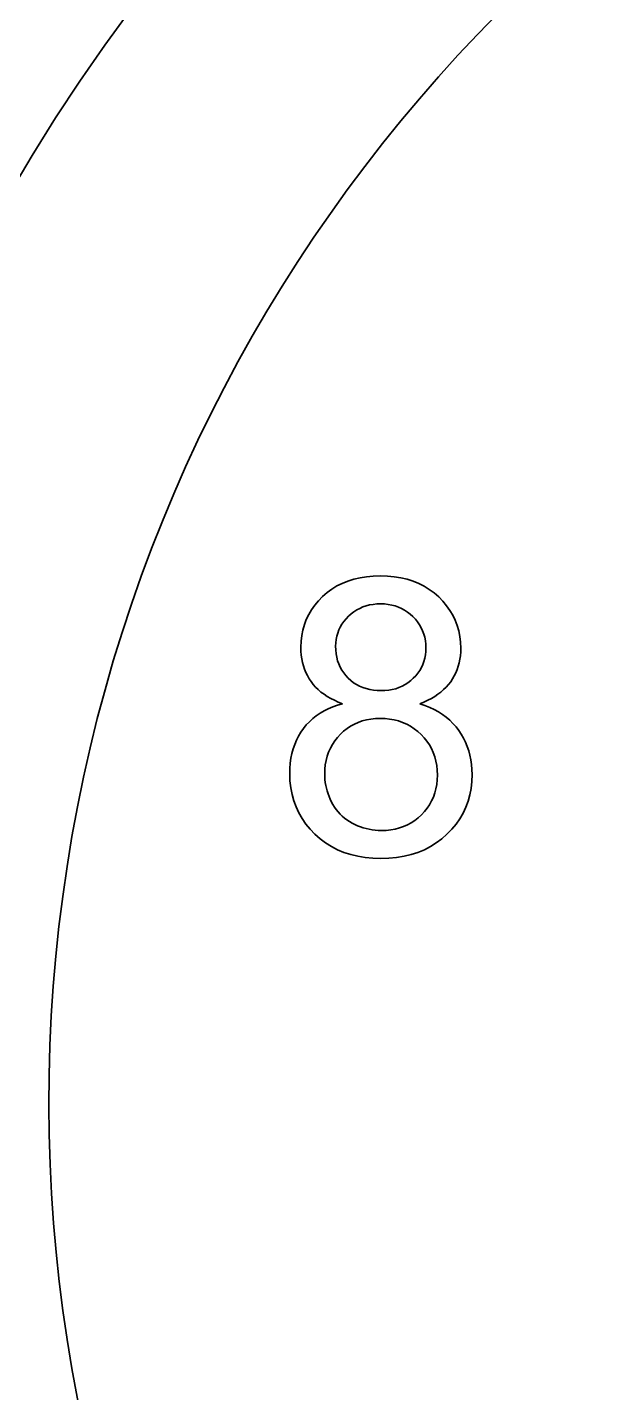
# Model space of a CAD drawing. Extents: x 23 to 417, y 3 to 294.
# Drawn here: x 361.13 to 363.83, y 97.07 to 103.49 of the extents above; entities that cross this region are included whole.
import ezdxf

# ---------------------------------------------------------------- set-up
doc = ezdxf.new("R2010")
doc.units = 0
doc.layers.get('0').update_dxf_attribs({"lineweight": 13})

msp = doc.modelspace()

# ---------------------------------------------------------------- linework, layer by layer
at = {"color": 7, "lineweight": 35, "ltscale": 0.000695963}
msp.add_line((362.5576, 100.8487), (362.5814, 100.8632), dxfattribs=at)
at = {"color": 7, "lineweight": 35, "ltscale": 0.000701912}
msp.add_line((362.5814, 100.8632), (362.6065, 100.8757), dxfattribs=at)
at = {"color": 7, "lineweight": 35, "ltscale": 0.000712975}
msp.add_line((362.6065, 100.8757), (362.633, 100.8864), dxfattribs=at)
at = {"color": 7, "lineweight": 35, "ltscale": 0.000728523}
msp.add_line((362.633, 100.8864), (362.6608, 100.8951), dxfattribs=at)
at = {"color": 7, "lineweight": 35, "ltscale": 0.000748369}
msp.add_line((362.6608, 100.8951), (362.6899, 100.9019), dxfattribs=at)
at = {"color": 7, "lineweight": 35, "ltscale": 0.000771172}
msp.add_line((362.6899, 100.9019), (362.7204, 100.9067), dxfattribs=at)
at = {"color": 7, "lineweight": 35, "ltscale": 0.00079973}
msp.add_line((362.7204, 100.9067), (362.7523, 100.9096), dxfattribs=at)
at = {"color": 7, "lineweight": 35, "ltscale": 0.000830503}
msp.add_line((362.7523, 100.9096), (362.7855, 100.9105), dxfattribs=at)
at = {"color": 7, "lineweight": 35, "ltscale": 0.000835488}
msp.add_line((362.7855, 100.9105), (362.8189, 100.9096), dxfattribs=at)
at = {"color": 7, "lineweight": 35, "ltscale": 0.000804786}
msp.add_line((362.8189, 100.9096), (362.8509, 100.9066), dxfattribs=at)
at = {"color": 7, "lineweight": 35, "ltscale": 0.000777548}
msp.add_line((362.8509, 100.9066), (362.8816, 100.9017), dxfattribs=at)
at = {"color": 7, "lineweight": 35, "ltscale": 0.000755024}
msp.add_line((362.8816, 100.9017), (362.911, 100.8947), dxfattribs=at)
at = {"color": 7, "lineweight": 35, "ltscale": 0.000736691}
msp.add_line((362.911, 100.8947), (362.9391, 100.8858), dxfattribs=at)
at = {"color": 7, "lineweight": 35, "ltscale": 0.00072161}
msp.add_line((362.9391, 100.8858), (362.9659, 100.875), dxfattribs=at)
at = {"color": 7, "lineweight": 35, "ltscale": 0.00071147}
msp.add_line((362.9659, 100.875), (362.9913, 100.8621), dxfattribs=at)
at = {"color": 7, "lineweight": 35, "ltscale": 0.000707141}
msp.add_line((362.9913, 100.8621), (363.0153, 100.8473), dxfattribs=at)
at = {"color": 7, "lineweight": 35, "ltscale": 0.000674824}
msp.add_line((362.4774, 100.7734), (362.4947, 100.7941), dxfattribs=at)
at = {"color": 7, "lineweight": 35, "ltscale": 0.000691904}
msp.add_line((362.4947, 100.7941), (362.5141, 100.8139), dxfattribs=at)
at = {"color": 7, "lineweight": 35, "ltscale": 0.000699471}
msp.add_line((362.5141, 100.8139), (362.5352, 100.8322), dxfattribs=at)
at = {"color": 7, "lineweight": 35, "ltscale": 0.000695032}
msp.add_line((362.5352, 100.8322), (362.5576, 100.8487), dxfattribs=at)
at = {"color": 7, "lineweight": 35, "ltscale": 0.000706697}
msp.add_line((363.0153, 100.8473), (363.0381, 100.8305), dxfattribs=at)
at = {"color": 7, "lineweight": 35, "ltscale": 0.000712306}
msp.add_line((363.0381, 100.8305), (363.0595, 100.8117), dxfattribs=at)
at = {"color": 7, "lineweight": 35, "ltscale": 0.000705938}
msp.add_line((363.0595, 100.8117), (363.0792, 100.7915), dxfattribs=at)
at = {"color": 7, "lineweight": 35, "ltscale": 0.0006486}
msp.add_line((362.4377, 100.7059), (362.4488, 100.7293), dxfattribs=at)
at = {"color": 7, "lineweight": 35, "ltscale": 0.00065318}
msp.add_line((362.4488, 100.7293), (362.4621, 100.7518), dxfattribs=at)
at = {"color": 7, "lineweight": 35, "ltscale": 0.00066101}
msp.add_line((362.4621, 100.7518), (362.4774, 100.7734), dxfattribs=at)
at = {"color": 7, "lineweight": 35, "ltscale": 0.000415055}
msp.add_line((362.648, 100.7319), (362.6356, 100.7208), dxfattribs=at)
at = {"color": 7, "lineweight": 35, "ltscale": 0.000409649}
msp.add_line((362.661, 100.7419), (362.648, 100.7319), dxfattribs=at)
at = {"color": 7, "lineweight": 35, "ltscale": 0.000404691}
msp.add_line((362.6746, 100.7506), (362.661, 100.7419), dxfattribs=at)
at = {"color": 7, "lineweight": 35, "ltscale": 0.000403788}
msp.add_line((362.6888, 100.7582), (362.6746, 100.7506), dxfattribs=at)
at = {"color": 7, "lineweight": 35, "ltscale": 0.000404259}
msp.add_line((362.7037, 100.7647), (362.6888, 100.7582), dxfattribs=at)
at = {"color": 7, "lineweight": 35, "ltscale": 0.000408691}
msp.add_line((362.7191, 100.7699), (362.7037, 100.7647), dxfattribs=at)
at = {"color": 7, "lineweight": 35, "ltscale": 0.000415429}
msp.add_line((362.7352, 100.774), (362.7191, 100.7699), dxfattribs=at)
at = {"color": 7, "lineweight": 35, "ltscale": 0.00042396}
msp.add_line((362.7519, 100.777), (362.7352, 100.774), dxfattribs=at)
at = {"color": 7, "lineweight": 35, "ltscale": 0.000435661}
msp.add_line((362.7693, 100.7787), (362.7519, 100.777), dxfattribs=at)
at = {"color": 7, "lineweight": 35, "ltscale": 0.000449511}
msp.add_line((362.7873, 100.7793), (362.7693, 100.7787), dxfattribs=at)
at = {"color": 7, "lineweight": 35, "ltscale": 0.000444589}
msp.add_line((362.805, 100.7787), (362.7873, 100.7793), dxfattribs=at)
at = {"color": 7, "lineweight": 35, "ltscale": 0.000432823}
msp.add_line((362.8222, 100.7769), (362.805, 100.7787), dxfattribs=at)
at = {"color": 7, "lineweight": 35, "ltscale": 0.000421278}
msp.add_line((362.8388, 100.7739), (362.8222, 100.7769), dxfattribs=at)
at = {"color": 7, "lineweight": 35, "ltscale": 0.000414125}
msp.add_line((362.8549, 100.7697), (362.8388, 100.7739), dxfattribs=at)
at = {"color": 7, "lineweight": 35, "ltscale": 0.000408574}
msp.add_line((362.8703, 100.7643), (362.8549, 100.7697), dxfattribs=at)
at = {"color": 7, "lineweight": 35, "ltscale": 0.000404931}
msp.add_line((362.8851, 100.7578), (362.8703, 100.7643), dxfattribs=at)
at = {"color": 7, "lineweight": 35, "ltscale": 0.000405922}
msp.add_line((362.8993, 100.75), (362.8851, 100.7578), dxfattribs=at)
at = {"color": 7, "lineweight": 35, "ltscale": 0.000407388}
msp.add_line((362.9129, 100.741), (362.8993, 100.75), dxfattribs=at)
at = {"color": 7, "lineweight": 35, "ltscale": 0.000413759}
msp.add_line((362.926, 100.7308), (362.9129, 100.741), dxfattribs=at)
at = {"color": 7, "lineweight": 35, "ltscale": 0.000421591}
msp.add_line((362.9385, 100.7195), (362.926, 100.7308), dxfattribs=at)
at = {"color": 7, "lineweight": 35, "ltscale": 0.000686491}
msp.add_line((363.0792, 100.7915), (363.0968, 100.7704), dxfattribs=at)
at = {"color": 7, "lineweight": 35, "ltscale": 0.000672464}
msp.add_line((363.0968, 100.7704), (363.1124, 100.7485), dxfattribs=at)
at = {"color": 7, "lineweight": 35, "ltscale": 0.000662129}
msp.add_line((363.1124, 100.7485), (363.1259, 100.7257), dxfattribs=at)
at = {"color": 7, "lineweight": 35, "ltscale": 0.000654599}
msp.add_line((362.4213, 100.6564), (362.4285, 100.6816), dxfattribs=at)
at = {"color": 7, "lineweight": 35, "ltscale": 0.000650064}
msp.add_line((362.4285, 100.6816), (362.4377, 100.7059), dxfattribs=at)
at = {"color": 7, "lineweight": 35, "ltscale": 0.000381936}
msp.add_line((362.597, 100.6703), (362.5904, 100.6565), dxfattribs=at)
at = {"color": 7, "lineweight": 35, "ltscale": 0.000386805}
msp.add_line((362.6049, 100.6836), (362.597, 100.6703), dxfattribs=at)
at = {"color": 7, "lineweight": 35, "ltscale": 0.000392949}
msp.add_line((362.6139, 100.6964), (362.6049, 100.6836), dxfattribs=at)
at = {"color": 7, "lineweight": 35, "ltscale": 0.000401943}
msp.add_line((362.6242, 100.7088), (362.6139, 100.6964), dxfattribs=at)
at = {"color": 7, "lineweight": 35, "ltscale": 0.000413835}
msp.add_line((362.6356, 100.7208), (362.6242, 100.7088), dxfattribs=at)
at = {"color": 7, "lineweight": 35, "ltscale": 0.000420971}
msp.add_line((362.95, 100.7072), (362.9385, 100.7195), dxfattribs=at)
at = {"color": 7, "lineweight": 35, "ltscale": 0.000411256}
msp.add_line((362.9603, 100.6944), (362.95, 100.7072), dxfattribs=at)
at = {"color": 7, "lineweight": 35, "ltscale": 0.000404684}
msp.add_line((362.9694, 100.681), (362.9603, 100.6944), dxfattribs=at)
at = {"color": 7, "lineweight": 35, "ltscale": 0.000400168}
msp.add_line((362.9773, 100.6671), (362.9694, 100.681), dxfattribs=at)
at = {"color": 7, "lineweight": 35, "ltscale": 0.000398524}
msp.add_line((362.984, 100.6526), (362.9773, 100.6671), dxfattribs=at)
at = {"color": 7, "lineweight": 35, "ltscale": 0.000656084}
msp.add_line((363.1259, 100.7257), (363.1373, 100.702), dxfattribs=at)
at = {"color": 7, "lineweight": 35, "ltscale": 0.000655665}
msp.add_line((363.1373, 100.702), (363.1467, 100.6775), dxfattribs=at)
at = {"color": 7, "lineweight": 35, "ltscale": 0.000659731}
msp.add_line((363.1467, 100.6775), (363.1539, 100.6522), dxfattribs=at)
at = {"color": 7, "lineweight": 35, "ltscale": 0.000698705}
msp.add_line((362.4122, 100.5753), (362.4132, 100.6033), dxfattribs=at)
at = {"color": 7, "lineweight": 35, "ltscale": 0.000679752}
msp.add_line((362.4132, 100.6033), (362.4162, 100.6303), dxfattribs=at)
at = {"color": 7, "lineweight": 35, "ltscale": 0.000665343}
msp.add_line((362.4162, 100.6303), (362.4213, 100.6564), dxfattribs=at)
at = {"color": 7, "lineweight": 35, "ltscale": 0.000393435}
msp.add_line((362.5777, 100.6124), (362.5759, 100.5967), dxfattribs=at)
at = {"color": 7, "lineweight": 35, "ltscale": 0.000386308}
msp.add_line((362.5808, 100.6275), (362.5777, 100.6124), dxfattribs=at)
at = {"color": 7, "lineweight": 35, "ltscale": 0.000382691}
msp.add_line((362.585, 100.6423), (362.5808, 100.6275), dxfattribs=at)
at = {"color": 7, "lineweight": 35, "ltscale": 0.000381117}
msp.add_line((362.5904, 100.6565), (362.585, 100.6423), dxfattribs=at)
at = {"color": 7, "lineweight": 35, "ltscale": 0.000400034}
msp.add_line((362.9895, 100.6376), (362.984, 100.6526), dxfattribs=at)
at = {"color": 7, "lineweight": 35, "ltscale": 0.000404469}
msp.add_line((362.9937, 100.622), (362.9895, 100.6376), dxfattribs=at)
at = {"color": 7, "lineweight": 35, "ltscale": 0.000411323}
msp.add_line((362.9968, 100.6058), (362.9937, 100.622), dxfattribs=at)
at = {"color": 7, "lineweight": 35, "ltscale": 0.00042053}
msp.add_line((362.9986, 100.5891), (362.9968, 100.6058), dxfattribs=at)
at = {"color": 7, "lineweight": 35, "ltscale": 0.000668147}
msp.add_line((363.1539, 100.6522), (363.1591, 100.6259), dxfattribs=at)
at = {"color": 7, "lineweight": 35, "ltscale": 0.000681914}
msp.add_line((363.1591, 100.6259), (363.1622, 100.5989), dxfattribs=at)
at = {"color": 7, "lineweight": 35, "ltscale": 0.000463343}
msp.add_line((362.4126, 100.5568), (362.4122, 100.5753), dxfattribs=at)
at = {"color": 7, "lineweight": 35, "ltscale": 0.000451702}
msp.add_line((362.4141, 100.5388), (362.4126, 100.5568), dxfattribs=at)
at = {"color": 7, "lineweight": 35, "ltscale": 0.000440581}
msp.add_line((362.4165, 100.5214), (362.4141, 100.5388), dxfattribs=at)
at = {"color": 7, "lineweight": 35, "ltscale": 0.000402463}
msp.add_line((362.5759, 100.5967), (362.5753, 100.5807), dxfattribs=at)
at = {"color": 7, "lineweight": 35, "ltscale": 0.000453002}
msp.add_line((362.5753, 100.5807), (362.5759, 100.5626), dxfattribs=at)
at = {"color": 7, "lineweight": 35, "ltscale": 0.000437686}
msp.add_line((362.5759, 100.5626), (362.5777, 100.5451), dxfattribs=at)
at = {"color": 7, "lineweight": 35, "ltscale": 0.000425601}
msp.add_line((362.5777, 100.5451), (362.5807, 100.5284), dxfattribs=at)
at = {"color": 7, "lineweight": 35, "ltscale": 0.000395372}
msp.add_line((362.9939, 100.5236), (362.9969, 100.5391), dxfattribs=at)
at = {"color": 7, "lineweight": 35, "ltscale": 0.000404032}
msp.add_line((362.9969, 100.5391), (362.9986, 100.5552), dxfattribs=at)
at = {"color": 7, "lineweight": 35, "ltscale": 0.00043218}
msp.add_line((362.9992, 100.5718), (362.9986, 100.5891), dxfattribs=at)
at = {"color": 7, "lineweight": 35, "ltscale": 0.000414868}
msp.add_line((362.9986, 100.5552), (362.9992, 100.5718), dxfattribs=at)
at = {"color": 7, "lineweight": 35, "ltscale": 0.000435891}
msp.add_line((363.1628, 100.5531), (363.1613, 100.5357), dxfattribs=at)
at = {"color": 7, "lineweight": 35, "ltscale": 0.000698738}
msp.add_line((363.1622, 100.5989), (363.1632, 100.5709), dxfattribs=at)
at = {"color": 7, "lineweight": 35, "ltscale": 0.000446968}
msp.add_line((363.1632, 100.5709), (363.1628, 100.5531), dxfattribs=at)
at = {"color": 7, "lineweight": 35, "ltscale": 0.000431628}
msp.add_line((362.4198, 100.5044), (362.4165, 100.5214), dxfattribs=at)
at = {"color": 7, "lineweight": 35, "ltscale": 0.000424124}
msp.add_line((362.4241, 100.488), (362.4198, 100.5044), dxfattribs=at)
at = {"color": 7, "lineweight": 35, "ltscale": 0.000418085}
msp.add_line((362.4294, 100.4721), (362.4241, 100.488), dxfattribs=at)
at = {"color": 7, "lineweight": 35, "ltscale": 0.000415206}
msp.add_line((362.5807, 100.5284), (362.5848, 100.5123), dxfattribs=at)
at = {"color": 7, "lineweight": 35, "ltscale": 0.000407922}
msp.add_line((362.5848, 100.5123), (362.5902, 100.4969), dxfattribs=at)
at = {"color": 7, "lineweight": 35, "ltscale": 0.000403156}
msp.add_line((362.5902, 100.4969), (362.5967, 100.4821), dxfattribs=at)
at = {"color": 7, "lineweight": 35, "ltscale": 0.0004013}
msp.add_line((362.5967, 100.4821), (362.6044, 100.4681), dxfattribs=at)
at = {"color": 7, "lineweight": 35, "ltscale": 0.000386916}
msp.add_line((362.9703, 100.4667), (362.978, 100.4801), dxfattribs=at)
at = {"color": 7, "lineweight": 35, "ltscale": 0.000384739}
msp.add_line((362.978, 100.4801), (362.9844, 100.4941), dxfattribs=at)
at = {"color": 7, "lineweight": 35, "ltscale": 0.000386096}
msp.add_line((362.9844, 100.4941), (362.9897, 100.5086), dxfattribs=at)
at = {"color": 7, "lineweight": 35, "ltscale": 0.000389322}
msp.add_line((362.9897, 100.5086), (362.9939, 100.5236), dxfattribs=at)
at = {"color": 7, "lineweight": 35, "ltscale": 0.00040901}
msp.add_line((363.1514, 100.4863), (363.1462, 100.4708), dxfattribs=at)
at = {"color": 7, "lineweight": 35, "ltscale": 0.00041332}
msp.add_line((363.1557, 100.5023), (363.1514, 100.4863), dxfattribs=at)
at = {"color": 7, "lineweight": 35, "ltscale": 0.000419286}
msp.add_line((363.159, 100.5188), (363.1557, 100.5023), dxfattribs=at)
at = {"color": 7, "lineweight": 35, "ltscale": 0.000427153}
msp.add_line((363.1613, 100.5357), (363.159, 100.5188), dxfattribs=at)
at = {"color": 7, "lineweight": 35, "ltscale": 0.00041384}
msp.add_line((362.4356, 100.4568), (362.4294, 100.4721), dxfattribs=at)
at = {"color": 7, "lineweight": 35, "ltscale": 0.000411194}
msp.add_line((362.4428, 100.442), (362.4356, 100.4568), dxfattribs=at)
at = {"color": 7, "lineweight": 35, "ltscale": 0.000411377}
msp.add_line((362.451, 100.4277), (362.4428, 100.442), dxfattribs=at)
at = {"color": 7, "lineweight": 35, "ltscale": 0.000411947}
msp.add_line((362.46, 100.414), (362.451, 100.4277), dxfattribs=at)
at = {"color": 7, "lineweight": 35, "ltscale": 0.000414589}
msp.add_line((362.4701, 100.4008), (362.46, 100.414), dxfattribs=at)
at = {"color": 7, "lineweight": 35, "ltscale": 0.00040174}
msp.add_line((362.6044, 100.4681), (362.6133, 100.4547), dxfattribs=at)
at = {"color": 7, "lineweight": 35, "ltscale": 0.000406221}
msp.add_line((362.6133, 100.4547), (362.6234, 100.442), dxfattribs=at)
at = {"color": 7, "lineweight": 35, "ltscale": 0.000412253}
msp.add_line((362.6234, 100.442), (362.6347, 100.4299), dxfattribs=at)
at = {"color": 7, "lineweight": 35, "ltscale": 0.000413911}
msp.add_line((362.6347, 100.4299), (362.647, 100.4188), dxfattribs=at)
at = {"color": 7, "lineweight": 35, "ltscale": 0.000407779}
msp.add_line((362.647, 100.4188), (362.6599, 100.4089), dxfattribs=at)
at = {"color": 7, "lineweight": 35, "ltscale": 0.000405802}
msp.add_line((362.6599, 100.4089), (362.6736, 100.4001), dxfattribs=at)
at = {"color": 7, "lineweight": 35, "ltscale": 0.000400577}
msp.add_line((362.9018, 100.3999), (362.9153, 100.4086), dxfattribs=at)
at = {"color": 7, "lineweight": 35, "ltscale": 0.000404498}
msp.add_line((362.9153, 100.4086), (362.9281, 100.4184), dxfattribs=at)
at = {"color": 7, "lineweight": 35, "ltscale": 0.000410037}
msp.add_line((362.9281, 100.4184), (362.9402, 100.4295), dxfattribs=at)
at = {"color": 7, "lineweight": 35, "ltscale": 0.000408005}
msp.add_line((362.9402, 100.4295), (362.9514, 100.4414), dxfattribs=at)
at = {"color": 7, "lineweight": 35, "ltscale": 0.000398795}
msp.add_line((362.9514, 100.4414), (362.9615, 100.4537), dxfattribs=at)
at = {"color": 7, "lineweight": 35, "ltscale": 0.000391717}
msp.add_line((362.9615, 100.4537), (362.9703, 100.4667), dxfattribs=at)
at = {"color": 7, "lineweight": 35, "ltscale": 0.000411206}
msp.add_line((363.1158, 100.4135), (363.1058, 100.4004), dxfattribs=at)
at = {"color": 7, "lineweight": 35, "ltscale": 0.00040835}
msp.add_line((363.1248, 100.4271), (363.1158, 100.4135), dxfattribs=at)
at = {"color": 7, "lineweight": 35, "ltscale": 0.000406105}
msp.add_line((363.1329, 100.4412), (363.1248, 100.4271), dxfattribs=at)
at = {"color": 7, "lineweight": 35, "ltscale": 0.000404978}
msp.add_line((363.14, 100.4558), (363.1329, 100.4412), dxfattribs=at)
at = {"color": 7, "lineweight": 35, "ltscale": 0.000406496}
msp.add_line((363.1462, 100.4708), (363.14, 100.4558), dxfattribs=at)
at = {"color": 7, "lineweight": 35, "ltscale": 0.00041941}
msp.add_line((362.4813, 100.3882), (362.4701, 100.4008), dxfattribs=at)
at = {"color": 7, "lineweight": 35, "ltscale": 0.000425737}
msp.add_line((362.4934, 100.3763), (362.4813, 100.3882), dxfattribs=at)
at = {"color": 7, "lineweight": 35, "ltscale": 0.000433964}
msp.add_line((362.5066, 100.365), (362.4934, 100.3763), dxfattribs=at)
at = {"color": 7, "lineweight": 35, "ltscale": 0.000444145}
msp.add_line((362.5208, 100.3543), (362.5066, 100.365), dxfattribs=at)
at = {"color": 7, "lineweight": 35, "ltscale": 0.000456637}
msp.add_line((362.536, 100.3443), (362.5208, 100.3543), dxfattribs=at)
at = {"color": 7, "lineweight": 35, "ltscale": 0.000470186}
msp.add_line((362.5523, 100.3348), (362.536, 100.3443), dxfattribs=at)
at = {"color": 7, "lineweight": 35, "ltscale": 0.000406398}
msp.add_line((362.6736, 100.4001), (362.6879, 100.3925), dxfattribs=at)
at = {"color": 7, "lineweight": 35, "ltscale": 0.000409724}
msp.add_line((362.6879, 100.3925), (362.703, 100.386), dxfattribs=at)
at = {"color": 7, "lineweight": 35, "ltscale": 0.000416204}
msp.add_line((362.703, 100.386), (362.7188, 100.3808), dxfattribs=at)
at = {"color": 7, "lineweight": 35, "ltscale": 0.000425044}
msp.add_line((362.7188, 100.3808), (362.7353, 100.3767), dxfattribs=at)
at = {"color": 7, "lineweight": 35, "ltscale": 0.000436673}
msp.add_line((362.7353, 100.3767), (362.7525, 100.3737), dxfattribs=at)
at = {"color": 7, "lineweight": 35, "ltscale": 0.000449422}
msp.add_line((362.7525, 100.3737), (362.7704, 100.372), dxfattribs=at)
at = {"color": 7, "lineweight": 35, "ltscale": 0.000466418}
msp.add_line((362.7704, 100.372), (362.789, 100.3714), dxfattribs=at)
at = {"color": 7, "lineweight": 35, "ltscale": 0.000452499}
msp.add_line((362.789, 100.3714), (362.8071, 100.372), dxfattribs=at)
at = {"color": 7, "lineweight": 35, "ltscale": 0.000438552}
msp.add_line((362.8071, 100.372), (362.8246, 100.3737), dxfattribs=at)
at = {"color": 7, "lineweight": 35, "ltscale": 0.000425829}
msp.add_line((362.8246, 100.3737), (362.8414, 100.3766), dxfattribs=at)
at = {"color": 7, "lineweight": 35, "ltscale": 0.000415309}
msp.add_line((362.8414, 100.3766), (362.8575, 100.3807), dxfattribs=at)
at = {"color": 7, "lineweight": 35, "ltscale": 0.000408211}
msp.add_line((362.8575, 100.3807), (362.873, 100.3859), dxfattribs=at)
at = {"color": 7, "lineweight": 35, "ltscale": 0.000402053}
msp.add_line((362.873, 100.3859), (362.8877, 100.3923), dxfattribs=at)
at = {"color": 7, "lineweight": 35, "ltscale": 0.000400446}
msp.add_line((362.8877, 100.3923), (362.9018, 100.3999), dxfattribs=at)
at = {"color": 7, "lineweight": 35, "ltscale": 0.000462257}
msp.add_line((363.0412, 100.3442), (363.0253, 100.3348), dxfattribs=at)
at = {"color": 7, "lineweight": 35, "ltscale": 0.000448391}
msp.add_line((363.056, 100.3542), (363.0412, 100.3442), dxfattribs=at)
at = {"color": 7, "lineweight": 35, "ltscale": 0.000438019}
msp.add_line((363.07, 100.3648), (363.056, 100.3542), dxfattribs=at)
at = {"color": 7, "lineweight": 35, "ltscale": 0.000428461}
msp.add_line((363.0829, 100.3761), (363.07, 100.3648), dxfattribs=at)
at = {"color": 7, "lineweight": 35, "ltscale": 0.000420807}
msp.add_line((363.0948, 100.388), (363.0829, 100.3761), dxfattribs=at)
at = {"color": 7, "lineweight": 35, "ltscale": 0.000415685}
msp.add_line((363.1058, 100.4004), (363.0948, 100.388), dxfattribs=at)
at = {"color": 7, "lineweight": 35, "ltscale": 0.00055824}
msp.add_line((362.5209, 100.2766), (362.5409, 100.2867), dxfattribs=at)
at = {"color": 7, "lineweight": 35, "ltscale": 0.000571248}
msp.add_line((362.5409, 100.2867), (362.5619, 100.2956), dxfattribs=at)
at = {"color": 7, "lineweight": 35, "ltscale": 0.000485467}
msp.add_line((362.5696, 100.326), (362.5523, 100.3348), dxfattribs=at)
at = {"color": 7, "lineweight": 35, "ltscale": 0.000587094}
msp.add_line((362.5619, 100.2956), (362.584, 100.3034), dxfattribs=at)
at = {"color": 7, "lineweight": 35, "ltscale": 0.000501938}
msp.add_line((362.5879, 100.3178), (362.5696, 100.326), dxfattribs=at)
at = {"color": 7, "lineweight": 35, "ltscale": 0.000604361}
msp.add_line((362.584, 100.3034), (362.6072, 100.3102), dxfattribs=at)
at = {"color": 7, "lineweight": 35, "ltscale": 0.000518837}
msp.add_line((362.6072, 100.3102), (362.5879, 100.3178), dxfattribs=at)
at = {"color": 7, "lineweight": 35, "ltscale": 0.000507752}
msp.add_line((362.9905, 100.3178), (362.9717, 100.3102), dxfattribs=at)
at = {"color": 7, "lineweight": 35, "ltscale": 0.000619842}
msp.add_line((362.9717, 100.3102), (362.9951, 100.3019), dxfattribs=at)
at = {"color": 7, "lineweight": 35, "ltscale": 0.000490857}
msp.add_line((363.0084, 100.326), (362.9905, 100.3178), dxfattribs=at)
at = {"color": 7, "lineweight": 35, "ltscale": 0.000601588}
msp.add_line((362.9951, 100.3019), (363.0173, 100.2927), dxfattribs=at)
at = {"color": 7, "lineweight": 35, "ltscale": 0.000475569}
msp.add_line((363.0253, 100.3348), (363.0084, 100.326), dxfattribs=at)
at = {"color": 7, "lineweight": 35, "ltscale": 0.000586011}
msp.add_line((363.0173, 100.2927), (363.0384, 100.2825), dxfattribs=at)
at = {"color": 7, "lineweight": 35, "ltscale": 0.00057056}
msp.add_line((363.0384, 100.2825), (363.0583, 100.2713), dxfattribs=at)
at = {"color": 7, "lineweight": 35, "ltscale": 0.000530151}
msp.add_line((362.4375, 100.2102), (362.452, 100.2257), dxfattribs=at)
at = {"color": 7, "lineweight": 35, "ltscale": 0.000530258}
msp.add_line((362.452, 100.2257), (362.4676, 100.24), dxfattribs=at)
at = {"color": 7, "lineweight": 35, "ltscale": 0.000532872}
msp.add_line((362.4676, 100.24), (362.4843, 100.2533), dxfattribs=at)
at = {"color": 7, "lineweight": 35, "ltscale": 0.000539211}
msp.add_line((362.4843, 100.2533), (362.5021, 100.2655), dxfattribs=at)
at = {"color": 7, "lineweight": 35, "ltscale": 0.000546853}
msp.add_line((362.5021, 100.2655), (362.5209, 100.2766), dxfattribs=at)
at = {"color": 7, "lineweight": 35, "ltscale": 0.000501019}
msp.add_line((362.6816, 100.2224), (362.6633, 100.2142), dxfattribs=at)
at = {"color": 7, "lineweight": 35, "ltscale": 0.000504732}
msp.add_line((362.7007, 100.2291), (362.6816, 100.2224), dxfattribs=at)
at = {"color": 7, "lineweight": 35, "ltscale": 0.000512749}
msp.add_line((362.7205, 100.2343), (362.7007, 100.2291), dxfattribs=at)
at = {"color": 7, "lineweight": 35, "ltscale": 0.000523144}
msp.add_line((362.7411, 100.2381), (362.7205, 100.2343), dxfattribs=at)
at = {"color": 7, "lineweight": 35, "ltscale": 0.00053747}
msp.add_line((362.7625, 100.2403), (362.7411, 100.2381), dxfattribs=at)
at = {"color": 7, "lineweight": 35, "ltscale": 0.000553763}
msp.add_line((362.7846, 100.241), (362.7625, 100.2403), dxfattribs=at)
at = {"color": 7, "lineweight": 35, "ltscale": 0.000566626}
for p, q in [((362.8073, 100.2403), (362.7846, 100.241)), ((363.0533, 99.975), (363.0525, 99.9977))]:
    msp.add_line(p, q, dxfattribs=at)
at = {"color": 7, "lineweight": 35, "ltscale": 0.000550408}
msp.add_line((362.8292, 100.238), (362.8073, 100.2403), dxfattribs=at)
at = {"color": 7, "lineweight": 35, "ltscale": 0.000536975}
msp.add_line((362.8503, 100.2343), (362.8292, 100.238), dxfattribs=at)
at = {"color": 7, "lineweight": 35, "ltscale": 0.000525611}
msp.add_line((362.8706, 100.229), (362.8503, 100.2343), dxfattribs=at)
at = {"color": 7, "lineweight": 35, "ltscale": 0.000517536}
msp.add_line((362.8902, 100.2222), (362.8706, 100.229), dxfattribs=at)
at = {"color": 7, "lineweight": 35, "ltscale": 0.000514718}
msp.add_line((362.9091, 100.2139), (362.8902, 100.2222), dxfattribs=at)
at = {"color": 7, "lineweight": 35, "ltscale": 0.000559324}
msp.add_line((363.0583, 100.2713), (363.0771, 100.2592), dxfattribs=at)
at = {"color": 7, "lineweight": 35, "ltscale": 0.000549182}
msp.add_line((363.0771, 100.2592), (363.0948, 100.2461), dxfattribs=at)
at = {"color": 7, "lineweight": 35, "ltscale": 0.000541439}
msp.add_line((363.0948, 100.2461), (363.1113, 100.2321), dxfattribs=at)
at = {"color": 7, "lineweight": 35, "ltscale": 0.000536211}
msp.add_line((363.1113, 100.2321), (363.1266, 100.2171), dxfattribs=at)
at = {"color": 7, "lineweight": 35, "ltscale": 0.000534561}
msp.add_line((363.1266, 100.2171), (363.1409, 100.2012), dxfattribs=at)
at = {"color": 7, "lineweight": 35, "ltscale": 0.000536264}
msp.add_line((362.3913, 100.1385), (362.401, 100.1577), dxfattribs=at)
at = {"color": 7, "lineweight": 35, "ltscale": 0.000534626}
msp.add_line((362.401, 100.1577), (362.4119, 100.1761), dxfattribs=at)
at = {"color": 7, "lineweight": 35, "ltscale": 0.000533894}
msp.add_line((362.4119, 100.1761), (362.4241, 100.1936), dxfattribs=at)
at = {"color": 7, "lineweight": 35, "ltscale": 0.0005328}
msp.add_line((362.4241, 100.1936), (362.4375, 100.2102), dxfattribs=at)
at = {"color": 7, "lineweight": 35, "ltscale": 0.000519407}
msp.add_line((362.5979, 100.1666), (362.5839, 100.1513), dxfattribs=at)
at = {"color": 7, "lineweight": 35, "ltscale": 0.000518968}
msp.add_line((362.6131, 100.1807), (362.5979, 100.1666), dxfattribs=at)
at = {"color": 7, "lineweight": 35, "ltscale": 0.00050899}
msp.add_line((362.6291, 100.1934), (362.6131, 100.1807), dxfattribs=at)
at = {"color": 7, "lineweight": 35, "ltscale": 0.000503389}
msp.add_line((362.6458, 100.2045), (362.6291, 100.1934), dxfattribs=at)
at = {"color": 7, "lineweight": 35, "ltscale": 0.000499883}
msp.add_line((362.6633, 100.2142), (362.6458, 100.2045), dxfattribs=at)
at = {"color": 7, "lineweight": 35, "ltscale": 0.000512602}
msp.add_line((362.9271, 100.2041), (362.9091, 100.2139), dxfattribs=at)
at = {"color": 7, "lineweight": 35, "ltscale": 0.000516643}
msp.add_line((362.9444, 100.1928), (362.9271, 100.2041), dxfattribs=at)
at = {"color": 7, "lineweight": 35, "ltscale": 0.000522354}
msp.add_line((362.9609, 100.18), (362.9444, 100.1928), dxfattribs=at)
at = {"color": 7, "lineweight": 35, "ltscale": 0.000531473}
msp.add_line((362.9766, 100.1657), (362.9609, 100.18), dxfattribs=at)
at = {"color": 7, "lineweight": 35, "ltscale": 0.000531151}
msp.add_line((362.9911, 100.1502), (362.9766, 100.1657), dxfattribs=at)
at = {"color": 7, "lineweight": 35, "ltscale": 0.000533859}
msp.add_line((363.1409, 100.2012), (363.1539, 100.1843), dxfattribs=at)
at = {"color": 7, "lineweight": 35, "ltscale": 0.000533922}
msp.add_line((363.1539, 100.1843), (363.1658, 100.1666), dxfattribs=at)
at = {"color": 7, "lineweight": 35, "ltscale": 0.000531032}
msp.add_line((363.1658, 100.1666), (363.1764, 100.1482), dxfattribs=at)
at = {"color": 7, "lineweight": 35, "ltscale": 0.000560075}
msp.add_line((362.3701, 100.0761), (362.3759, 100.0977), dxfattribs=at)
at = {"color": 7, "lineweight": 35, "ltscale": 0.000550142}
msp.add_line((362.3759, 100.0977), (362.383, 100.1185), dxfattribs=at)
at = {"color": 7, "lineweight": 35, "ltscale": 0.000541993}
msp.add_line((362.383, 100.1185), (362.3913, 100.1385), dxfattribs=at)
at = {"color": 7, "lineweight": 35, "ltscale": 0.000499489}
msp.add_line((362.5505, 100.101), (362.5424, 100.0827), dxfattribs=at)
at = {"color": 7, "lineweight": 35, "ltscale": 0.000499851}
msp.add_line((362.5602, 100.1185), (362.5505, 100.101), dxfattribs=at)
at = {"color": 7, "lineweight": 35, "ltscale": 0.000502291}
msp.add_line((362.5713, 100.1353), (362.5602, 100.1185), dxfattribs=at)
at = {"color": 7, "lineweight": 35, "ltscale": 0.000509318}
msp.add_line((362.5839, 100.1513), (362.5713, 100.1353), dxfattribs=at)
at = {"color": 7, "lineweight": 35, "ltscale": 0.000521751}
msp.add_line((363.0042, 100.1339), (362.9911, 100.1502), dxfattribs=at)
at = {"color": 7, "lineweight": 35, "ltscale": 0.000514438}
msp.add_line((363.0157, 100.1168), (363.0042, 100.1339), dxfattribs=at)
at = {"color": 7, "lineweight": 35, "ltscale": 0.000511483}
msp.add_line((363.0257, 100.099), (363.0157, 100.1168), dxfattribs=at)
at = {"color": 7, "lineweight": 35, "ltscale": 0.000512225}
msp.add_line((363.0341, 100.0803), (363.0257, 100.099), dxfattribs=at)
at = {"color": 7, "lineweight": 35, "ltscale": 0.000530957}
msp.add_line((363.1764, 100.1482), (363.1858, 100.1291), dxfattribs=at)
at = {"color": 7, "lineweight": 35, "ltscale": 0.000533664}
msp.add_line((363.1858, 100.1291), (363.1939, 100.1094), dxfattribs=at)
at = {"color": 7, "lineweight": 35, "ltscale": 0.000538394}
msp.add_line((363.1939, 100.1094), (363.2008, 100.089), dxfattribs=at)
at = {"color": 7, "lineweight": 35, "ltscale": 0.000545636}
msp.add_line((363.2008, 100.089), (363.2064, 100.0679), dxfattribs=at)
at = {"color": 7, "lineweight": 35, "ltscale": 0.000604994}
msp.add_line((362.3605, 100.0062), (362.3624, 100.0303), dxfattribs=at)
at = {"color": 7, "lineweight": 35, "ltscale": 0.000588205}
msp.add_line((362.3624, 100.0303), (362.3656, 100.0536), dxfattribs=at)
at = {"color": 7, "lineweight": 35, "ltscale": 0.000572926}
msp.add_line((362.3656, 100.0536), (362.3701, 100.0761), dxfattribs=at)
at = {"color": 7, "lineweight": 35, "ltscale": 0.000533526}
msp.add_line((362.5268, 100.0235), (362.5246, 100.0023), dxfattribs=at)
at = {"color": 7, "lineweight": 35, "ltscale": 0.000520023}
msp.add_line((362.5305, 100.044), (362.5268, 100.0235), dxfattribs=at)
at = {"color": 7, "lineweight": 35, "ltscale": 0.00051074}
msp.add_line((362.5357, 100.0638), (362.5305, 100.044), dxfattribs=at)
at = {"color": 7, "lineweight": 35, "ltscale": 0.000502968}
msp.add_line((362.5424, 100.0827), (362.5357, 100.0638), dxfattribs=at)
at = {"color": 7, "lineweight": 35, "ltscale": 0.000516195}
msp.add_line((363.041, 100.0608), (363.0341, 100.0803), dxfattribs=at)
at = {"color": 7, "lineweight": 35, "ltscale": 0.000524227}
msp.add_line((363.0464, 100.0406), (363.041, 100.0608), dxfattribs=at)
at = {"color": 7, "lineweight": 35, "ltscale": 0.000534865}
msp.add_line((363.0502, 100.0195), (363.0464, 100.0406), dxfattribs=at)
at = {"color": 7, "lineweight": 35, "ltscale": 0.00055485}
msp.add_line((363.2064, 100.0679), (363.2108, 100.0461), dxfattribs=at)
at = {"color": 7, "lineweight": 35, "ltscale": 0.0005663}
msp.add_line((363.2108, 100.0461), (363.2139, 100.0237), dxfattribs=at)
at = {"color": 7, "lineweight": 35, "ltscale": 0.000579629}
msp.add_line((363.2139, 100.0237), (363.2158, 100.0006), dxfattribs=at)
at = {"color": 7, "lineweight": 35, "ltscale": 0.000624039}
msp.add_line((362.3598, 99.9812), (362.3605, 100.0062), dxfattribs=at)
at = {"color": 7, "lineweight": 35, "ltscale": 0.000837632}
msp.add_line((362.361, 99.9477), (362.3598, 99.9812), dxfattribs=at)
at = {"color": 7, "lineweight": 35, "ltscale": 0.000549801}
msp.add_line((362.5246, 100.0023), (362.5239, 99.9803), dxfattribs=at)
at = {"color": 7, "lineweight": 35, "ltscale": 0.00034027}
msp.add_line((362.5239, 99.9803), (362.5242, 99.9667), dxfattribs=at)
at = {"color": 7, "lineweight": 35, "ltscale": 0.000339135}
msp.add_line((362.5242, 99.9667), (362.5252, 99.9532), dxfattribs=at)
at = {"color": 7, "lineweight": 35, "ltscale": 0.000549539}
msp.add_line((363.0525, 99.9977), (363.0502, 100.0195), dxfattribs=at)
at = {"color": 7, "lineweight": 35, "ltscale": 0.000558181}
msp.add_line((363.0525, 99.9527), (363.0533, 99.975), dxfattribs=at)
at = {"color": 7, "lineweight": 35, "ltscale": 0.000820775}
msp.add_line((363.2164, 99.9768), (363.2152, 99.944), dxfattribs=at)
at = {"color": 7, "lineweight": 35, "ltscale": 0.0005948}
msp.add_line((363.2158, 100.0006), (363.2164, 99.9768), dxfattribs=at)
at = {"color": 7, "lineweight": 35, "ltscale": 0.00081363}
msp.add_line((362.3645, 99.9154), (362.361, 99.9477), dxfattribs=at)
at = {"color": 7, "lineweight": 35, "ltscale": 0.000794929}
msp.add_line((362.3705, 99.8841), (362.3645, 99.9154), dxfattribs=at)
at = {"color": 7, "lineweight": 35, "ltscale": 0.000338178}
msp.add_line((362.5252, 99.9532), (362.5268, 99.9398), dxfattribs=at)
at = {"color": 7, "lineweight": 35, "ltscale": 0.0003385}
msp.add_line((362.5268, 99.9398), (362.5291, 99.9264), dxfattribs=at)
at = {"color": 7, "lineweight": 35, "ltscale": 0.00033957}
msp.add_line((362.5291, 99.9264), (362.532, 99.9131), dxfattribs=at)
at = {"color": 7, "lineweight": 35, "ltscale": 0.000340699}
msp.add_line((362.532, 99.9131), (362.5355, 99.9), dxfattribs=at)
at = {"color": 7, "lineweight": 35, "ltscale": 0.000343779}
msp.add_line((362.5355, 99.9), (362.5397, 99.8869), dxfattribs=at)
at = {"color": 7, "lineweight": 35, "ltscale": 0.000514103}
msp.add_line((363.0414, 99.8906), (363.0466, 99.9105), dxfattribs=at)
at = {"color": 7, "lineweight": 35, "ltscale": 0.000526055}
msp.add_line((363.0466, 99.9105), (363.0503, 99.9312), dxfattribs=at)
at = {"color": 7, "lineweight": 35, "ltscale": 0.000540545}
msp.add_line((363.0503, 99.9312), (363.0525, 99.9527), dxfattribs=at)
at = {"color": 7, "lineweight": 35, "ltscale": 0.000781114}
msp.add_line((363.2117, 99.9122), (363.2058, 99.8815), dxfattribs=at)
at = {"color": 7, "lineweight": 35, "ltscale": 0.00079835}
msp.add_line((363.2152, 99.944), (363.2117, 99.9122), dxfattribs=at)
at = {"color": 7, "lineweight": 35, "ltscale": 0.000780548}
msp.add_line((362.3787, 99.854), (362.3705, 99.8841), dxfattribs=at)
at = {"color": 7, "lineweight": 35, "ltscale": 0.000771411}
msp.add_line((362.3893, 99.825), (362.3787, 99.854), dxfattribs=at)
at = {"color": 7, "lineweight": 35, "ltscale": 0.00034661}
msp.add_line((362.5397, 99.8869), (362.5446, 99.8739), dxfattribs=at)
at = {"color": 7, "lineweight": 35, "ltscale": 0.00035058}
msp.add_line((362.5446, 99.8739), (362.5501, 99.861), dxfattribs=at)
at = {"color": 7, "lineweight": 35, "ltscale": 0.00035537}
msp.add_line((362.5501, 99.861), (362.5562, 99.8482), dxfattribs=at)
at = {"color": 7, "lineweight": 35, "ltscale": 0.000355024}
msp.add_line((362.5562, 99.8482), (362.563, 99.8357), dxfattribs=at)
at = {"color": 7, "lineweight": 35, "ltscale": 0.000350642}
msp.add_line((362.563, 99.8357), (362.5704, 99.8238), dxfattribs=at)
at = {"color": 7, "lineweight": 35, "ltscale": 0.000502037}
msp.add_line((363.0056, 99.8189), (363.0168, 99.8356), dxfattribs=at)
at = {"color": 7, "lineweight": 35, "ltscale": 0.000500766}
msp.add_line((363.0168, 99.8356), (363.0265, 99.8532), dxfattribs=at)
at = {"color": 7, "lineweight": 35, "ltscale": 0.000501265}
msp.add_line((363.0265, 99.8532), (363.0347, 99.8715), dxfattribs=at)
at = {"color": 7, "lineweight": 35, "ltscale": 0.000506572}
msp.add_line((363.0347, 99.8715), (363.0414, 99.8906), dxfattribs=at)
at = {"color": 7, "lineweight": 35, "ltscale": 0.000761991}
msp.add_line((363.1976, 99.8519), (363.187, 99.8234), dxfattribs=at)
at = {"color": 7, "lineweight": 35, "ltscale": 0.000768581}
msp.add_line((363.2058, 99.8815), (363.1976, 99.8519), dxfattribs=at)
at = {"color": 7, "lineweight": 35, "ltscale": 0.000768077}
msp.add_line((362.4023, 99.7972), (362.3893, 99.825), dxfattribs=at)
at = {"color": 7, "lineweight": 35, "ltscale": 0.000770846}
msp.add_line((362.4176, 99.7704), (362.4023, 99.7972), dxfattribs=at)
at = {"color": 7, "lineweight": 35, "ltscale": 0.000778176}
msp.add_line((362.4353, 99.7448), (362.4176, 99.7704), dxfattribs=at)
at = {"color": 7, "lineweight": 35, "ltscale": 0.00034785}
msp.add_line((362.5704, 99.8238), (362.5785, 99.8125), dxfattribs=at)
at = {"color": 7, "lineweight": 35, "ltscale": 0.000345564}
msp.add_line((362.5785, 99.8125), (362.5872, 99.8017), dxfattribs=at)
at = {"color": 7, "lineweight": 35, "ltscale": 0.000344364}
msp.add_line((362.5872, 99.8017), (362.5965, 99.7915), dxfattribs=at)
at = {"color": 7, "lineweight": 35, "ltscale": 0.000345806}
msp.add_line((362.5965, 99.7915), (362.6064, 99.7819), dxfattribs=at)
at = {"color": 7, "lineweight": 35, "ltscale": 0.00034683}
msp.add_line((362.6064, 99.7819), (362.617, 99.7729), dxfattribs=at)
at = {"color": 7, "lineweight": 35, "ltscale": 0.000350528}
msp.add_line((362.617, 99.7729), (362.6282, 99.7645), dxfattribs=at)
at = {"color": 7, "lineweight": 35, "ltscale": 0.000509165}
msp.add_line((362.9474, 99.7614), (362.9635, 99.7739), dxfattribs=at)
at = {"color": 7, "lineweight": 35, "ltscale": 0.000518477}
msp.add_line((362.9635, 99.7739), (362.9788, 99.7879), dxfattribs=at)
at = {"color": 7, "lineweight": 35, "ltscale": 0.000517851}
msp.add_line((362.9788, 99.7879), (362.993, 99.803), dxfattribs=at)
at = {"color": 7, "lineweight": 35, "ltscale": 0.000508608}
msp.add_line((362.993, 99.803), (363.0056, 99.8189), dxfattribs=at)
at = {"color": 7, "lineweight": 35, "ltscale": 0.000772891}
msp.add_line((363.1587, 99.7695), (363.141, 99.7441), dxfattribs=at)
at = {"color": 7, "lineweight": 35, "ltscale": 0.00076349}
msp.add_line((363.174, 99.7959), (363.1587, 99.7695), dxfattribs=at)
at = {"color": 7, "lineweight": 35, "ltscale": 0.000759985}
msp.add_line((363.187, 99.8234), (363.174, 99.7959), dxfattribs=at)
at = {"color": 7, "lineweight": 35, "ltscale": 0.000790779}
msp.add_line((362.4554, 99.7204), (362.4353, 99.7448), dxfattribs=at)
at = {"color": 7, "lineweight": 35, "ltscale": 0.000809167}
msp.add_line((362.4778, 99.697), (362.4554, 99.7204), dxfattribs=at)
at = {"color": 7, "lineweight": 35, "ltscale": 0.000355111}
msp.add_line((362.6282, 99.7645), (362.64, 99.7566), dxfattribs=at)
at = {"color": 7, "lineweight": 35, "ltscale": 0.000360989}
msp.add_line((362.64, 99.7566), (362.6525, 99.7493), dxfattribs=at)
at = {"color": 7, "lineweight": 35, "ltscale": 0.000362618}
msp.add_line((362.6525, 99.7493), (362.6653, 99.7427), dxfattribs=at)
at = {"color": 7, "lineweight": 35, "ltscale": 0.000358621}
msp.add_line((362.6653, 99.7427), (362.6784, 99.7367), dxfattribs=at)
at = {"color": 7, "lineweight": 35, "ltscale": 0.000356392}
msp.add_line((362.6784, 99.7367), (362.6916, 99.7315), dxfattribs=at)
at = {"color": 7, "lineweight": 35, "ltscale": 0.000355028}
msp.add_line((362.6916, 99.7315), (362.7051, 99.7269), dxfattribs=at)
at = {"color": 7, "lineweight": 35, "ltscale": 0.000354519}
msp.add_line((362.7051, 99.7269), (362.7187, 99.7231), dxfattribs=at)
at = {"color": 7, "lineweight": 35, "ltscale": 0.000354992}
msp.add_line((362.7187, 99.7231), (362.7326, 99.7199), dxfattribs=at)
at = {"color": 7, "lineweight": 35, "ltscale": 0.000356358}
msp.add_line((362.7326, 99.7199), (362.7466, 99.7175), dxfattribs=at)
at = {"color": 7, "lineweight": 35, "ltscale": 0.000358795}
msp.add_line((362.7466, 99.7175), (362.7609, 99.7157), dxfattribs=at)
at = {"color": 7, "lineweight": 35, "ltscale": 0.000360994}
msp.add_line((362.7609, 99.7157), (362.7753, 99.7146), dxfattribs=at)
at = {"color": 7, "lineweight": 35, "ltscale": 0.000366079}
msp.add_line((362.7753, 99.7146), (362.7899, 99.7143), dxfattribs=at)
at = {"color": 7, "lineweight": 35, "ltscale": 0.000562679}
msp.add_line((362.7899, 99.7143), (362.8124, 99.715), dxfattribs=at)
at = {"color": 7, "lineweight": 35, "ltscale": 0.000544306}
msp.add_line((362.8124, 99.715), (362.8341, 99.7172), dxfattribs=at)
at = {"color": 7, "lineweight": 35, "ltscale": 0.000529781}
msp.add_line((362.8341, 99.7172), (362.8549, 99.7209), dxfattribs=at)
at = {"color": 7, "lineweight": 35, "ltscale": 0.000519016}
msp.add_line((362.8549, 99.7209), (362.8751, 99.7261), dxfattribs=at)
at = {"color": 7, "lineweight": 35, "ltscale": 0.000509678}
msp.add_line((362.8751, 99.7261), (362.8943, 99.7327), dxfattribs=at)
at = {"color": 7, "lineweight": 35, "ltscale": 0.000504552}
msp.add_line((362.8943, 99.7327), (362.9128, 99.7408), dxfattribs=at)
at = {"color": 7, "lineweight": 35, "ltscale": 0.000503015}
msp.add_line((362.9128, 99.7408), (362.9305, 99.7504), dxfattribs=at)
at = {"color": 7, "lineweight": 35, "ltscale": 0.00050454}
msp.add_line((362.9305, 99.7504), (362.9474, 99.7614), dxfattribs=at)
at = {"color": 7, "lineweight": 35, "ltscale": 0.00080699}
msp.add_line((363.1209, 99.7198), (363.0985, 99.6966), dxfattribs=at)
at = {"color": 7, "lineweight": 35, "ltscale": 0.00078798}
msp.add_line((363.141, 99.7441), (363.1209, 99.7198), dxfattribs=at)
at = {"color": 7, "lineweight": 35, "ltscale": 0.000814193}
msp.add_line((362.5021, 99.6753), (362.4778, 99.697), dxfattribs=at)
at = {"color": 7, "lineweight": 35, "ltscale": 0.000806936}
msp.add_line((362.5279, 99.656), (362.5021, 99.6753), dxfattribs=at)
at = {"color": 7, "lineweight": 35, "ltscale": 0.000806063}
msp.add_line((362.5553, 99.6389), (362.5279, 99.656), dxfattribs=at)
at = {"color": 7, "lineweight": 35, "ltscale": 0.000809753}
msp.add_line((362.5841, 99.6241), (362.5553, 99.6389), dxfattribs=at)
at = {"color": 7, "lineweight": 35, "ltscale": 0.00080907}
msp.add_line((363.021, 99.6387), (362.9922, 99.6239), dxfattribs=at)
at = {"color": 7, "lineweight": 35, "ltscale": 0.000804444}
msp.add_line((363.0483, 99.6557), (363.021, 99.6387), dxfattribs=at)
at = {"color": 7, "lineweight": 35, "ltscale": 0.000805768}
msp.add_line((363.0742, 99.675), (363.0483, 99.6557), dxfattribs=at)
at = {"color": 7, "lineweight": 35, "ltscale": 0.000812854}
msp.add_line((363.0985, 99.6966), (363.0742, 99.675), dxfattribs=at)
at = {"color": 7, "lineweight": 35, "ltscale": 0.000818903}
msp.add_line((362.6143, 99.6116), (362.5841, 99.6241), dxfattribs=at)
at = {"color": 7, "lineweight": 35, "ltscale": 0.00083481}
msp.add_line((362.6461, 99.6013), (362.6143, 99.6116), dxfattribs=at)
at = {"color": 7, "lineweight": 35, "ltscale": 0.00085579}
msp.add_line((362.6794, 99.5933), (362.6461, 99.6013), dxfattribs=at)
at = {"color": 7, "lineweight": 35, "ltscale": 0.000880402}
msp.add_line((362.7141, 99.5876), (362.6794, 99.5933), dxfattribs=at)
at = {"color": 7, "lineweight": 35, "ltscale": 0.00091056}
msp.add_line((362.7504, 99.5842), (362.7141, 99.5876), dxfattribs=at)
at = {"color": 7, "lineweight": 35, "ltscale": 0.000943653}
msp.add_line((362.7881, 99.583), (362.7504, 99.5842), dxfattribs=at)
at = {"color": 7, "lineweight": 35, "ltscale": 0.000944628}
msp.add_line((362.8259, 99.5842), (362.7881, 99.583), dxfattribs=at)
at = {"color": 7, "lineweight": 35, "ltscale": 0.000909509}
msp.add_line((362.8621, 99.5876), (362.8259, 99.5842), dxfattribs=at)
at = {"color": 7, "lineweight": 35, "ltscale": 0.000880323}
msp.add_line((362.8969, 99.5933), (362.8621, 99.5876), dxfattribs=at)
at = {"color": 7, "lineweight": 35, "ltscale": 0.000855595}
msp.add_line((362.9302, 99.6012), (362.8969, 99.5933), dxfattribs=at)
at = {"color": 7, "lineweight": 35, "ltscale": 0.00083448}
msp.add_line((362.9619, 99.6114), (362.9302, 99.6012), dxfattribs=at)
at = {"color": 7, "lineweight": 35, "ltscale": 0.00081945}
msp.add_line((362.9922, 99.6239), (362.9619, 99.6114), dxfattribs=at)
at = {"color": 7, "lineweight": 35}
for radius in [10.8966, 9.2456, 9.1465, 9.1465, 8.5852]:
    msp.add_circle((368.4926, 98.435), radius, dxfattribs=at)
for radius, start, end in [(10.2362, 24.09031, 280.44058), (7.2644, 100.30889, 239.86645)]:
    msp.add_arc((368.4926, 98.435), radius, start, end, dxfattribs=at)
msp.add_open_spline([(358.4259, 96.58), (358.1183, 98.413), (358.4798, 101.6902), (360.984, 105.5244), (364.2973, 107.7923), (368.2068, 108.6129), (371.5941, 107.9727), (373.4241, 106.963), (374.056, 106.5117)], degree=3, knots=[0, 0, 0, 0, 4.288877, 7.335284, 10.366563, 13.381184, 16.378429, 18.171021, 18.171021, 18.171021, 18.171021], dxfattribs=at)

doc.saveas('drawing.dxf')
